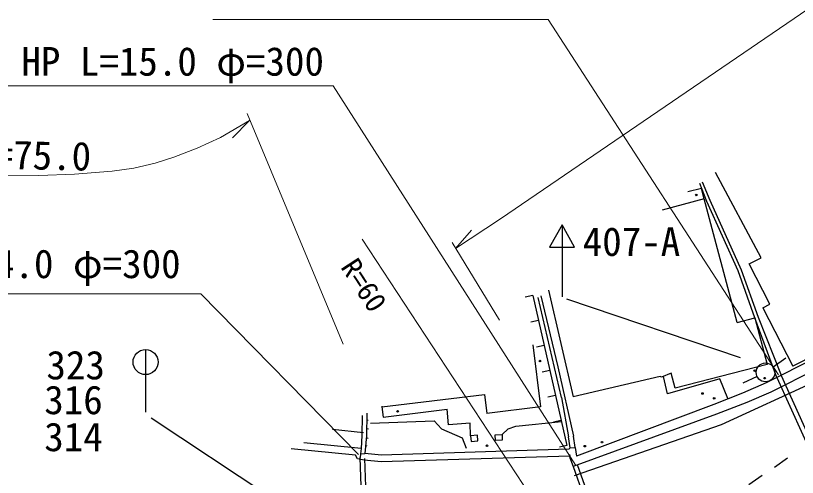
# Model space of a CAD drawing. Units: millimetres, scale not verified. Extents: x 40000 to 680000, y 20000 to 380000.
# Drawn here: x 185552 to 235547, y 268592 to 298106 of the extents above; entities that cross this region are included whole.
import ezdxf
from ezdxf.enums import TextEntityAlignment as Align

# ---------------------------------------------------------------- set-up
doc = ezdxf.new("R2010")
doc.units = ezdxf.units.MM
doc.header["$LTSCALE"] = 1000
for name, color, linetype, lineweight in [('M-BGD', 7, 'Continuous', 25), ('M-STR-HTXT', 7, 'Continuous', 13), ('M-STR-STRC', 7, 'Continuous', 25)]:
    doc.layers.add(name, color=color, linetype=linetype, lineweight=lineweight)
doc.styles.add('ＭＳ ゴシック', font='')
doc.styles.get('ＭＳ ゴシック').set_extended_font_data('MS Gothic')

msp = doc.modelspace()

# ---------------------------------------------------------------- linework, layer by layer
at = {"layer": 'M-BGD'}
for p, q in [((233241, 282633), (230318, 288083)), ((229469, 287485), (229947, 286312)), ((229416, 287064), (228544, 286833)), ((229763, 286233), (229302, 287367)), ((229596, 286388), (229416, 287064)), ((229596, 286388), (226896, 285672)), ((231693, 278481), (229596, 286388)), ((231764, 281787), (229763, 286233)), ((229947, 286312), (231950, 281862)), ((232464, 282234), (233241, 282633)), ((233789, 279654), (232464, 282234)), ((232824, 278781), (231764, 281787)), ((231950, 281862), (233040, 278837)), ((219635, 280554), (221219, 273737)), ((218626, 280226), (218138, 280115)), ((218626, 280226), (220813, 270629)), ((220464, 273687), (218971, 280086)), ((219135, 280202), (220236, 275653)), ((233344, 279426), (233789, 279654)), ((233344, 279426), (235258, 275701)), ((241650, 278986), (235258, 275701)), ((218990, 278627), (218503, 278515)), ((231693, 278481), (232824, 278781)), ((234235, 274976), (232824, 278781)), ((232824, 278781), (233612, 275814)), ((233040, 278837), (234515, 275115)), ((239955, 277880), (233562, 274641)), ((218622, 277060), (219111, 273090)), ((219355, 277027), (218867, 276916)), ((240262, 277288), (233856, 274047)), ((234001, 275649), (234816, 276228)), ((220236, 275653), (221231, 271214)), ((233612, 275814), (227729, 274285)), ((219719, 275427), (219232, 275316)), ((226781, 275029), (221219, 273737)), ((226866, 274987), (226781, 275029)), ((227477, 275252), (226866, 274987)), ((227240, 273933), (226979, 275037)), ((227729, 274285), (227477, 275252)), ((232970, 275044), (232067, 274615)), ((234235, 274976), (239135, 264121)), ((234508, 275100), (239408, 264244)), ((230584, 274889), (227240, 273933)), ((231102, 273630), (230584, 274889)), ((230694, 271980), (236877, 274808)), ((233562, 274641), (232040, 273973)), ((232040, 273973), (230204, 273246)), ((233856, 274047), (232313, 273377)), ((208977, 273092), (215528, 273898)), ((215528, 273898), (215679, 272668)), ((220084, 273828), (219597, 273717)), ((220464, 273687), (220909, 271172)), ((208971, 273140), (208977, 273092)), ((208977, 273092), (209057, 272447)), ((219111, 273090), (215679, 272668)), ((230204, 273246), (221421, 269950)), ((232313, 273377), (230378, 272626)), ((207716, 272551), (207700, 271265)), ((208008, 272688), (207990, 271255)), ((209057, 272447), (213149, 272948)), ((213243, 271951), (213149, 272948)), ((230378, 272626), (221207, 269287)), ((207988, 272262), (208106, 272248)), ((208242, 272063), (212313, 272207)), ((212313, 272207), (212787, 271685)), ((214613, 272056), (213243, 271951)), ((214644, 271238), (214613, 272056)), ((217540, 271857), (220460, 272159)), ((220449, 272228), (219961, 272117)), ((221295, 268715), (230694, 271980)), ((207791, 271436), (205816, 271660)), ((207996, 271719), (208124, 271703)), ((212787, 271685), (214112, 271125)), ((217053, 271692), (216665, 271322)), ((217053, 271692), (217540, 271857)), ((207700, 271265), (207646, 270427)), ((207990, 271255), (207886, 270115)), ((207977, 271111), (208108, 271096)), ((214112, 271125), (214357, 270465)), ((215086, 271279), (214644, 271238)), ((214644, 271238), (214676, 270893)), ((215118, 270934), (215086, 271279)), ((216228, 271310), (216665, 271322)), ((216238, 270953), (216228, 271310)), ((216665, 271322), (216675, 270965)), ((221007, 270486), (220909, 271172)), ((221338, 270499), (221231, 271214)), ((207646, 270427), (203979, 270798)), ((207945, 270620), (208018, 270611)), ((214676, 270893), (215118, 270934)), ((216675, 270965), (216238, 270953)), ((220813, 270629), (220326, 270517)), ((220942, 270389), (221007, 270486)), ((221007, 270486), (221338, 270499)), ((221338, 270499), (221421, 269950)), ((207279, 270016), (203183, 270425)), ((207425, 269777), (207279, 270016)), ((207608, 270099), (207582, 269868)), ((207646, 270427), (207608, 270099)), ((207608, 270099), (207886, 270115)), ((208960, 270005), (207886, 270115)), ((220942, 270389), (208960, 270005)), ((220964, 270058), (220989, 269944)), ((207834, 269695), (207425, 269777)), ((208541, 245721), (207582, 269868)), ((208938, 269582), (207834, 269695)), ((208841, 245733), (207885, 269792)), ((220989, 269944), (208938, 269582)), ((221026, 269805), (220989, 269944)), ((221026, 269805), (221169, 269400)), ((234079, 269249), (234921, 269850)), ((221169, 269400), (221207, 269287)), ((221207, 269287), (226274, 254961)), ((226557, 255061), (221490, 269387)), ((232435, 268137), (233295, 268721))]:
    msp.add_line(p, q, dxfattribs=at)
for centre, radius in [((229084, 286647), 50), ((219083, 276025), 50), ((233512, 275302), 600), ((232821, 275410), 50), ((233461, 274929), 50), ((229483, 273951), 50), ((230224, 273649), 50), ((209983, 272811), 50), ((215700, 270610), 50), ((221957, 270586), 50), ((223059, 270842), 50)]:
    msp.add_circle(centre, radius, dxfattribs=at)
at = {"layer": 'M-STR-HTXT'}
for p, q in [((303762, 344642), (216565, 285124)), ((219616, 297860), (198163, 297860)), ((234344, 275142), (219616, 297860)), ((205868, 293611), (184668, 293611)), ((221386, 269352), (205868, 293611)), ((206508, 277113), (200355, 291853)), ((198652, 290312), (200508, 291414)), ((200508, 291414), (199432, 290287)), ((216565, 285124), (213690, 283222)), ((213690, 283222), (214710, 284400)), ((207711, 283823), (224194, 258721)), ((216505, 278645), (213480, 283603)), ((197390, 280333), (175463, 280333)), ((207477, 270059), (197390, 280333))]:
    msp.add_line(p, q, dxfattribs=at)
msp.add_lwpolyline([(163298, 294240), (166761, 292680), (170451, 291134), (172539, 290354), (175022, 289542), (176958, 289009), (179109, 288530), (180883, 288233), (182832, 288017), (184826, 287910), (187028, 287898), (189313, 287974), (191722, 288161), (193108, 288365), (194469, 288669), (195670, 289049), (197157, 289641), (198652, 290312)], dxfattribs=at)
at = {"layer": 'M-STR-STRC'}
for p, q in [((220496, 284735), (219703, 283300)), ((220496, 284735), (220496, 280127)), ((221289, 283300), (220496, 284735)), ((219703, 283300), (221289, 283300)), ((220788, 280005), (231899, 276246)), ((193860, 276760), (193860, 272760)), ((194216, 272404), (215759, 258161))]:
    msp.add_line(p, q, dxfattribs=at)
msp.add_circle((193860, 275960), 800, dxfattribs=at)

# ---------------------------------------------------------------- texts
at = {"layer": 'M-STR-HTXT', "style": 'ＭＳ ゴシック'}
for s, p in [('HP L=15.0 φ=300', (195595, 295184)), ('HP L=24.0 φ=300', (186427, 282244))]:
    msp.add_text(s, height=1833, dxfattribs=at).set_placement(p, align=Align.MIDDLE_CENTER)
for s, height, rotation, p in [('L=75.0', 1833, 358.8, (186641, 289191)), ('R=60', 1320, 303.1, (207830, 280884))]:
    msp.add_text(s, height=height, rotation=rotation, dxfattribs=at).set_placement(p, align=Align.MIDDLE_CENTER)
at = {"layer": 'M-STR-STRC', "style": 'ＭＳ ゴシック'}
for s, p in [('407-A', (224936, 283662)), ('323', (189391, 275772)), ('316', (189252, 273546)), ('314', (189252, 271181))]:
    msp.add_text(s, height=1833, dxfattribs=at).set_placement(p, align=Align.MIDDLE_CENTER)

doc.saveas('drawing.dxf')
